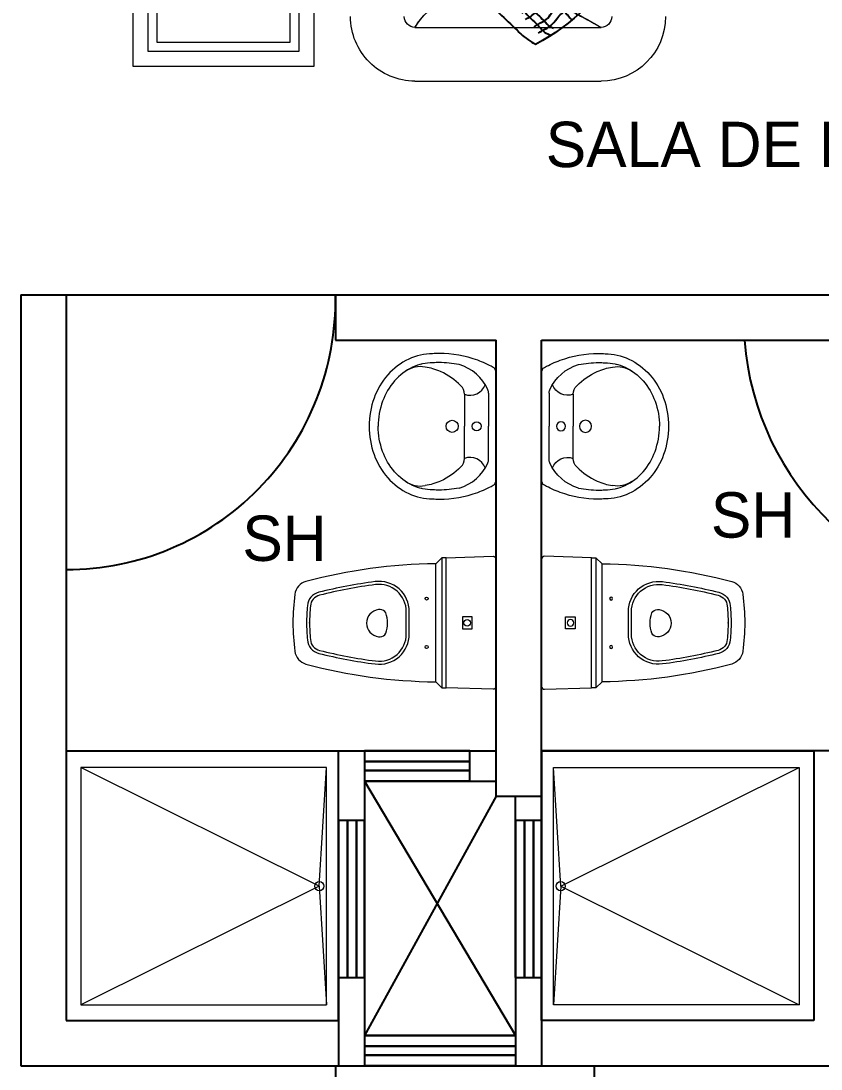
# Model space of a CAD drawing. Header units: metres. Extents: x -525 to 413, y -37 to 272.
# Drawn here: x 146.882 to 149.527, y 68.909 to 72.372 of the extents above; entities that cross this region are included whole.
import ezdxf

# ---------------------------------------------------------------- set-up
doc = ezdxf.new("R2010")
doc.units = ezdxf.units.M
doc.header["$MEASUREMENT"] = 0
doc.layers.get('0').update_dxf_attribs({"color": 254})
for name, color, linetype in [('mobi alcolchonado', 254, 'Continuous'), ('MOBILIARIO2', 254, 'Continuous'), ('PUERTAS', 254, 'Continuous')]:
    doc.layers.add(name, color=color, linetype=linetype)
doc.layers.add('muebles', color=254, linetype='Continuous', lineweight=5)
doc.layers.add('ventanas', color=254, linetype='Continuous', lineweight=30)
doc.styles.get("Standard").update_dxf_attribs({"font": 'HTOWERT.TTF', "height": 0.08})

# ---------------------------------------------------------------- blocks, each defined once
blk = doc.blocks.new('A$C77BB287D')
at = {"layer": 'MOBILIARIO2'}
for centre, start, end in [((0.6026, -0.1261), 117.7162, 152.2785), ((-0.1261, 0.6027), 297.7162, 332.2785)]:
    blk.add_arc(centre, 0.6808, start, end, dxfattribs=at)
for points, knots in [([(0.4766, 0.286), (0.4635, 0.3048), (0.442, 0.3359), (0.3975, 0.3832), (0.3616, 0.4145), (0.3252, 0.4527), (0.3031, 0.4661), (0.286, 0.4765)], [0, 0, 0, 0, 0.0684504, 0.1132877, 0.1942981, 0.2115305, 0.2711605, 0.2711605, 0.2711605, 0.2711605]), ([(0.0374, 0.2001), (0.0428, 0.2077), (0.0453, 0.2118), (0.0544, 0.2301), (0.0629, 0.2434), (0.0817, 0.2592), (0.0875, 0.2625), (0.0991, 0.2733), (0.1054, 0.2803), (0.121, 0.2948), (0.1279, 0.3002), (0.1403, 0.3117), (0.1458, 0.3177), (0.1641, 0.338), (0.1789, 0.3532), (0.1976, 0.3721), (0.203, 0.3778), (0.2131, 0.3907), (0.2176, 0.3981), (0.2308, 0.4155), (0.2399, 0.4245), (0.2584, 0.4379), (0.2674, 0.4428), (0.2757, 0.4475)], [0, 0, 0, 0, 0.0279165, 0.0279165, 0.0558331, 0.0558331, 0.0837496, 0.0837496, 0.1116661, 0.1116661, 0.1395827, 0.1395827, 0.1674992, 0.1674992, 0.2233322, 0.2233322, 0.2512488, 0.2512488, 0.2791653, 0.2791653, 0.3070818, 0.3070818, 0.3349984, 0.3349984, 0.3349984, 0.3349984]), ([(0.0579, 0.1858), (0.0612, 0.1904), (0.0701, 0.2032), (0.079, 0.2275), (0.1069, 0.2442), (0.1268, 0.2674), (0.1581, 0.2921), (0.1878, 0.3294), (0.2264, 0.3628), (0.2504, 0.4046), (0.2747, 0.4182), (0.2879, 0.4257)], [0, 0, 0, 0, 0.0170213, 0.0470063, 0.0743095, 0.1111398, 0.1383727, 0.19363, 0.2532688, 0.2904618, 0.3349984, 0.3349984, 0.3349984, 0.3349984]), ([(0.412, 0.232), (0.4031, 0.2451), (0.3967, 0.2543), (0.3821, 0.2648), (0.3749, 0.2689), (0.3597, 0.2798), (0.3521, 0.2869), (0.3337, 0.3067), (0.3238, 0.3192), (0.3043, 0.3479), (0.299, 0.3587), (0.2799, 0.3776), (0.2664, 0.3893), (0.2428, 0.4152), (0.2418, 0.4173), (0.2266, 0.4228)], [0, 0, 0, 0, 0.0473826, 0.0473826, 0.0710739, 0.0710739, 0.0947652, 0.0947652, 0.1421478, 0.1421478, 0.1895304, 0.1895304, 0.236913, 0.236913, 0.2842956, 0.2842956, 0.2842956, 0.2842956]), ([(0.4326, 0.2461), (0.4279, 0.253), (0.4199, 0.2647), (0.4028, 0.2825), (0.3778, 0.2952), (0.3538, 0.3218), (0.3326, 0.3492), (0.3167, 0.3776), (0.294, 0.3979), (0.274, 0.4172), (0.2568, 0.4384), (0.2424, 0.4437), (0.2352, 0.4463)], [0, 0, 0, 0, 0.0251558, 0.0423686, 0.0735031, 0.1079287, 0.1485001, 0.177757, 0.2045324, 0.2389579, 0.2619083, 0.2842956, 0.2842956, 0.2842956, 0.2842956]), ([(0.0823, 0.1572), (0.0867, 0.1656), (0.0938, 0.1781), (0.1112, 0.1951), (0.12, 0.2008), (0.1427, 0.2174), (0.1575, 0.2276), (0.1792, 0.2496), (0.1892, 0.2647), (0.2143, 0.2964), (0.2291, 0.3109), (0.2557, 0.3369), (0.269, 0.3497), (0.2925, 0.3759), (0.3037, 0.3903), (0.3153, 0.4051)], [0, 0, 0, 0, 0.0281332, 0.0281332, 0.0562664, 0.0562664, 0.1125327, 0.1125327, 0.1687991, 0.1687991, 0.2250654, 0.2250654, 0.2813318, 0.2813318, 0.3375981, 0.3375981, 0.3375981, 0.3375981]), ([(0.1044, 0.1455), (0.1081, 0.1525), (0.1153, 0.1663), (0.1374, 0.1827), (0.1601, 0.199), (0.1948, 0.2259), (0.222, 0.2706), (0.254, 0.3), (0.2759, 0.322), (0.3007, 0.3457), (0.3211, 0.3719), (0.335, 0.3897)], [0, 0, 0, 0, 0.0233914, 0.0462519, 0.0808435, 0.1081467, 0.1768845, 0.2347507, 0.2382573, 0.2698172, 0.3375981, 0.3375981, 0.3375981, 0.3375981]), ([(0.3895, 0.1728), (0.3816, 0.1803), (0.3623, 0.1985), (0.333, 0.241), (0.2807, 0.2666), (0.2436, 0.3129), (0.2098, 0.3473), (0.1833, 0.3754), (0.1706, 0.3909), (0.1665, 0.3958)], [0, 0, 0, 0, 0.0327415, 0.0793965, 0.1525082, 0.2007896, 0.25596, 0.2973537, 0.3163876, 0.3163876, 0.3163876, 0.3163876]), ([(0.1273, 0.1103), (0.1326, 0.1179), (0.1351, 0.1219), (0.1442, 0.1403), (0.1527, 0.1536), (0.1715, 0.1694), (0.1773, 0.1727), (0.1889, 0.1835), (0.1952, 0.1905), (0.2109, 0.2049), (0.2178, 0.2103), (0.2301, 0.2218), (0.2356, 0.2279), (0.2539, 0.2482), (0.2687, 0.2633), (0.2874, 0.2822), (0.2928, 0.288), (0.3029, 0.3009), (0.3074, 0.3083), (0.3206, 0.3257), (0.3298, 0.3347), (0.3483, 0.348), (0.3572, 0.353), (0.3655, 0.3576)], [0, 0, 0, 0, 0.0279165, 0.0279165, 0.0558331, 0.0558331, 0.0837496, 0.0837496, 0.1116661, 0.1116661, 0.1395827, 0.1395827, 0.1674992, 0.1674992, 0.2233322, 0.2233322, 0.2512488, 0.2512488, 0.2791653, 0.2791653, 0.3070818, 0.3070818, 0.3349984, 0.3349984, 0.3349984, 0.3349984]), ([(0.3724, 0.1547), (0.3596, 0.1667), (0.345, 0.1822), (0.3232, 0.2092), (0.3146, 0.2177), (0.2879, 0.2366), (0.2708, 0.2469), (0.2413, 0.2748), (0.2307, 0.2887), (0.2079, 0.3138), (0.1957, 0.3261), (0.171, 0.3521), (0.1584, 0.3664), (0.1472, 0.38)], [0, 0, 0, 0, 0.0527313, 0.0527313, 0.1054625, 0.1054625, 0.1581938, 0.1581938, 0.210925, 0.210925, 0.2636563, 0.2636563, 0.3163876, 0.3163876, 0.3163876, 0.3163876]), ([(0.3219, 0.1042), (0.3098, 0.117), (0.2943, 0.1315), (0.2674, 0.1534), (0.2588, 0.1619), (0.24, 0.1886), (0.2296, 0.2057), (0.2018, 0.2352), (0.1878, 0.2459), (0.1628, 0.2687), (0.1504, 0.2809), (0.1245, 0.3056), (0.1102, 0.3182), (0.0966, 0.3293)], [0, 0, 0, 0, 0.0527313, 0.0527313, 0.1054625, 0.1054625, 0.1581938, 0.1581938, 0.210925, 0.210925, 0.2636563, 0.2636563, 0.3163876, 0.3163876, 0.3163876, 0.3163876]), ([(0.1477, 0.096), (0.151, 0.1006), (0.16, 0.1134), (0.1688, 0.1377), (0.1967, 0.1544), (0.2166, 0.1775), (0.248, 0.2023), (0.2777, 0.2396), (0.3162, 0.2729), (0.3403, 0.3148), (0.3645, 0.3284), (0.3777, 0.3358)], [0, 0, 0, 0, 0.0170213, 0.0470063, 0.0743095, 0.1111398, 0.1383727, 0.19363, 0.2532688, 0.2904618, 0.3349984, 0.3349984, 0.3349984, 0.3349984]), ([(0.1721, 0.0673), (0.1765, 0.0757), (0.1837, 0.0883), (0.201, 0.1053), (0.2098, 0.111), (0.2326, 0.1276), (0.2474, 0.1377), (0.269, 0.1598), (0.2791, 0.1748), (0.3041, 0.2066), (0.319, 0.2211), (0.3455, 0.2471), (0.3589, 0.2599), (0.3823, 0.2861), (0.3935, 0.3004), (0.4051, 0.3153)], [0, 0, 0, 0, 0.0281332, 0.0281332, 0.0562664, 0.0562664, 0.1125327, 0.1125327, 0.1687991, 0.1687991, 0.2250654, 0.2250654, 0.2813318, 0.2813318, 0.3375981, 0.3375981, 0.3375981, 0.3375981]), ([(0.3037, 0.087), (0.2962, 0.095), (0.278, 0.1142), (0.2355, 0.1436), (0.21, 0.1959), (0.1636, 0.233), (0.1292, 0.2667), (0.1012, 0.2932), (0.0856, 0.306), (0.0807, 0.31)], [0, 0, 0, 0, 0.0327415, 0.0793965, 0.1525082, 0.2007896, 0.25596, 0.2973537, 0.3163876, 0.3163876, 0.3163876, 0.3163876]), ([(0.1942, 0.0557), (0.1979, 0.0627), (0.2052, 0.0765), (0.2272, 0.0929), (0.25, 0.1092), (0.2846, 0.1361), (0.3118, 0.1807), (0.3438, 0.2102), (0.3657, 0.2321), (0.3905, 0.2559), (0.4109, 0.282), (0.4248, 0.2999)], [0, 0, 0, 0, 0.0233914, 0.0462519, 0.0808435, 0.1081467, 0.1768845, 0.2347507, 0.2382573, 0.2698172, 0.3375981, 0.3375981, 0.3375981, 0.3375981]), ([(0.2445, 0.0646), (0.2315, 0.0735), (0.2222, 0.0799), (0.2117, 0.0944), (0.2076, 0.1016), (0.1968, 0.1168), (0.1896, 0.1245), (0.1698, 0.1428), (0.1573, 0.1527), (0.1286, 0.1723), (0.1178, 0.1776), (0.099, 0.1966), (0.0873, 0.2102), (0.0613, 0.2338), (0.0593, 0.2348), (0.0538, 0.2499)], [0, 0, 0, 0, 0.0473826, 0.0473826, 0.0710739, 0.0710739, 0.0947652, 0.0947652, 0.1421478, 0.1421478, 0.1895304, 0.1895304, 0.236913, 0.236913, 0.2842956, 0.2842956, 0.2842956, 0.2842956]), ([(0.2304, 0.0439), (0.2235, 0.0486), (0.2118, 0.0566), (0.1941, 0.0738), (0.1813, 0.0988), (0.1547, 0.1227), (0.1273, 0.144), (0.0989, 0.1598), (0.0787, 0.1826), (0.0594, 0.2026), (0.0382, 0.2197), (0.0329, 0.2342), (0.0303, 0.2414)], [0, 0, 0, 0, 0.0251558, 0.0423686, 0.0735031, 0.1079287, 0.1485001, 0.177757, 0.2045324, 0.2389579, 0.2619083, 0.2842956, 0.2842956, 0.2842956, 0.2842956]), ([(0.1905, 0), (0.1718, 0.013), (0.1407, 0.0346), (0.0934, 0.079), (0.062, 0.115), (0.0238, 0.1513), (0.0104, 0.1734), (0, 0.1906)], [0, 0, 0, 0, 0.0684504, 0.1132877, 0.1942981, 0.2115305, 0.2711605, 0.2711605, 0.2711605, 0.2711605])]:
    blk.add_open_spline(points, degree=3, knots=knots, dxfattribs=at)
blk = doc.blocks.new('A$C7392403F')
at = {"layer": 'muebles'}
for p, q in [((3.4855, 0.1775), (2.8702, 0.1775)), ((3.4855, 0.0001), (2.8703, 0))]:
    blk.add_line(p, q, dxfattribs=at)
for points in [[(4.4185, 0.6488), (4.4185, 0.0488), (3.8185, 0.0488), (3.8185, 0.6488)], [(4.3685, 0.5988), (4.3685, 0.0988), (3.8685, 0.0988), (3.8685, 0.5988)], [(4.3385, 0.5688), (4.3385, 0.1288), (3.8985, 0.1288), (3.8985, 0.5688)]]:
    blk.add_lwpolyline(points, close=True, dxfattribs=at)
for centre, radius, start, end in [((3.2903, 0.0604), 0.2276, 30.9717, 64.8858), ((3.3138, 0.0803), 0.1972, 29.5232, 66.0608), ((2.8702, 0.213), 0.213, 180.006, 270.006), ((2.8702, 0.213), 0.0355, 180.006, 270.006), ((4.6883, -3.0333), 3.6898, 117.9186, 119.5202), ((3.4244, -0.7266), 1.0604, 115.932, 121.5068), ((3.4855, 0.213), 0.213, 270.006, 0.006), ((3.4855, 0.213), 0.0355, 270.006, 0.006)]:
    blk.add_arc(centre, radius, start, end, dxfattribs=at)
at = {"layer": 'muebles', "rotation": 90}
blk.add_blockref('A$C77BB287D', (3.2774, 0.1213), dxfattribs=at)
blk = doc.blocks.new('SAPLS510')
for p, q in [((-0.1098, -0.025), (0, -0.025)), ((0.1098, -0.025), (0, -0.025)), ((-0.1061, -0.105), (0, -0.105)), ((0.1061, -0.105), (0, -0.105))]:
    blk.add_line(p, q)
blk.add_lwpolyline([(0.1775, 0), (-0.1775, 0, 0.27095), (-0.1949, -0.0102, 0.041198), (-0.2183, -0.0611, 0.087147), (-0.2406, -0.1885, 0.014423), (-0.24, -0.21, 0.110985), (-0.2223, -0.2889, 0.102819), (-0.1697, -0.3585, 0.093047), (-0.0933, -0.4036, 0.087147), (0, -0.42, 0.087147), (0.0933, -0.4036, 0.093047), (0.1697, -0.3585, 0.102819), (0.2223, -0.2889, 0.110985), (0.24, -0.21, -0.014423), (0.2406, -0.1885, 0.087147), (0.2183, -0.0611, 0.041198), (0.1949, -0.0102, 0.27095), (0.1775, 0)], format="xyb", close=True)
for points in [[(-0.2043, -0.1227, 0.048163), (-0.2106, -0.1885, 0.015067), (-0.21, -0.2092, 0.042482)], [(-0.1343, -0.1166, 0.092164), (-0.1808, -0.1839, 0.064814), (-0.196, -0.2348, 0.10564)], [(0.1343, -0.1166, -0.092164), (0.1808, -0.1839, -0.064814), (0.196, -0.2348, -0.10564)], [(0.2043, -0.1227, -0.048163), (0.2106, -0.1885, -0.015067), (0.21, -0.2092, -0.042482)], [(-0.21, -0.2092, 0.11237), (-0.1951, -0.2761, 0.102819), (-0.15, -0.3359, 0.093047), (-0.083, -0.3754, 0.087147), (0, -0.39, 0.087147)], [(0.21, -0.2092, -0.11237), (0.1951, -0.2761, -0.102819), (0.15, -0.3359, -0.093047), (0.083, -0.3754, -0.087147), (0, -0.39, -0.087147)], [(-0.2058, -0.2457, 0.000644), (-0.2057, -0.2465, 0.042482)], [(0.2058, -0.2457, -0.000644), (0.2057, -0.2465, -0.042482)]]:
    blk.add_lwpolyline(points, format="xyb")
for centre, radius in [((0, -0.0642), 0.015), ((0, -0.1453), 0.02)]:
    blk.add_circle(centre, radius)
for centre, radius, start, end in [((-0.0597, -0.1651), 0.1507, 113.6597, 163.6496), ((-0.1101, -0.05), 0.025, 89.7116, 113.6597), ((-0.1098, -0.115), 0.09, 90, 90.4907), ((0.1098, -0.115), 0.09, 89.5093, 90), ((0.1101, -0.05), 0.025, 66.3403, 90.2884), ((0.0597, -0.1651), 0.1507, 16.3504, 66.3403), ((-0.1571, -0.0866), 0.0542, 340.1112, 68.7227), ((0.1571, -0.0866), 0.0542, 111.2773, 199.8888), ((-0.1061, -0.145), 0.04, 90, 134.8157), ((0.1061, -0.145), 0.04, 45.1843, 90), ((-0.1072, -0.2493), 0.09, 170.7122, 213.5016), ((0.1072, -0.2493), 0.09, 326.4984, 9.2878)]:
    blk.add_arc(centre, radius, start, end)
blk = doc.blocks.new('ISS-I-19')
for points in [[(-0.2097, 0), (0.2097, 0, -0.423114), (0.2197, -0.0103), (0.215, -0.165), (-0.215, -0.165), (-0.2197, -0.0103, -0.423114)], [(-0.195, -0.2, 0.063391), (-0.1364, -0.6288, 0.305778), (-0.0942, -0.6655, 0.026376), (0, -0.672, 0.026376), (0.0942, -0.6655, 0.305778), (0.1364, -0.6288, 0.063391), (0.195, -0.2)], [(0.0348, -0.3652, 0.191623), (-0.0325, -0.3652, 0.289538), (-0.0439, -0.3833), (-0.0439, -0.3888, 0.888012), (0.0462, -0.3888), (0.0462, -0.3833, 0.289538)]]:
    blk.add_lwpolyline(points, format="xyb", close=True)
blk.add_lwpolyline([(0.0198, -0.1114), (0.0198, -0.0795), (-0.0198, -0.0795), (-0.0198, -0.1114)], close=True)
for points in [[(-0.215, -0.165), (-0.215, -0.18), (0.215, -0.18), (0.215, -0.165)], [(-0.215, -0.18), (-0.195, -0.2)], [(0.215, -0.18), (0.195, -0.2)]]:
    blk.add_lwpolyline(points)
for points in [[(-0.0007, -0.627, 0.016864), (0.0566, -0.6241, 0.321456), (0.1009, -0.5863, 0.028421), (0.1361, -0.4001, 0.452707), (0.0369, -0.2871), (-0.0369, -0.2871, 0.452707), (-0.1361, -0.4001, 0.028421), (-0.1009, -0.5863, 0.321456), (-0.0566, -0.6241, 0.016864), (0.0007, -0.627)], [(-0.0009, -0.617, 0.016864), (0.0557, -0.6142, 0.321456), (0.0912, -0.5839, 0.028421), (0.1262, -0.3988, 0.452707), (0.0369, -0.2971), (-0.0369, -0.2971, 0.452707), (-0.1262, -0.3988, 0.028421), (-0.0912, -0.5839, 0.321456), (-0.0557, -0.6142, 0.016864), (0.0009, -0.617, -0.000262), (0, -0.617, -0.000262), (-0.0009, -0.617, 0.000262), (0, -0.617, 0.000262), (0.0009, -0.617, -0.000262), (0, -0.617, -0.000262), (-0.0009, -0.617, 0.000262), (0, -0.617, 0.000262), (0.0009, -0.617)]]:
    blk.add_lwpolyline(points, format="xyb")
for centre, radius in [((0, -0.0955), 0.0109), ((-0.08, -0.23), 0.005), ((0.08, -0.23), 0.005)]:
    blk.add_circle(centre, radius)

msp = doc.modelspace()

# ---------------------------------------------------------------- linework, layer by layer
at = {"ltscale": 0.02}
for p, q in [((146.8815, 71.4669), (152.4598, 71.4669)), ((146.8815, 71.4669), (146.8815, 68.9192)), ((147.0315, 71.4669), (147.0315, 69.0692)), ((147.9212, 71.4669), (147.9212, 71.3169)), ((147.9212, 71.3169), (148.4527, 71.3169)), ((148.4527, 69.9603), (148.4527, 71.3169)), ((148.6027, 71.3169), (152.4598, 71.3169)), ((148.6027, 69.0692), (148.6027, 71.3169)), ((147.0315, 69.9603), (148.4527, 69.9603)), ((147.9315, 69.0692), (147.9315, 69.9603)), ((148.0173, 69.9603), (148.0173, 68.9192)), ((148.3656, 69.8603), (148.3656, 69.9603)), ((148.4527, 69.8103), (148.4527, 69.9603)), ((150.0238, 69.9603), (148.6027, 69.9603)), ((148.6027, 69.9603), (149.5027, 69.9603)), ((148.6027, 69.9603), (148.6027, 69.0692)), ((149.5027, 69.9603), (149.5027, 69.0692)), ((148.0173, 69.8603), (148.5169, 69.0192)), ((148.3656, 69.8603), (148.4527, 69.8603)), ((148.4527, 69.8103), (148.0173, 69.0192)), ((148.4527, 69.8103), (148.6027, 69.8103)), ((148.5169, 69.7311), (148.5169, 69.8103)), ((147.9315, 69.7311), (147.9315, 69.0692)), ((147.9315, 69.7311), (148.0173, 69.7311)), ((148.5169, 69.7311), (148.6027, 69.7311)), ((147.9315, 69.2118), (148.0173, 69.2118)), ((148.5169, 69.2118), (148.6027, 69.2118)), ((148.5169, 69.2118), (148.5169, 68.9192)), ((147.0315, 69.0692), (147.9315, 69.0692)), ((147.0315, 69.0692), (147.9315, 69.0692)), ((147.9315, 69.0692), (147.9315, 68.9192)), ((149.5027, 69.0692), (148.6027, 69.0692)), ((148.6027, 69.0692), (148.6027, 68.9192)), ((146.8815, 68.9192), (149.6529, 68.9192)), ((147.9212, 68.9192), (147.9212, 67.0117))]:
    msp.add_line(p, q, dxfattribs=at)
at = {"layer": 'muebles', "ltscale": 0.02}
for p, q in [((147.868, 69.5131), (147.0793, 69.9055)), ((147.868, 69.5131), (147.8916, 69.9055)), ((148.6662, 69.5131), (148.6426, 69.9055)), ((148.6662, 69.5131), (149.4549, 69.9055)), ((147.868, 69.5131), (147.0793, 69.1207)), ((147.868, 69.5131), (147.8916, 69.1207)), ((148.6662, 69.5131), (148.6426, 69.1207)), ((148.6662, 69.5131), (149.4549, 69.1207))]:
    msp.add_line(p, q, dxfattribs=at)
for points in [[(147.8916, 69.9055), (147.0793, 69.9055), (147.0793, 69.1207), (147.8916, 69.1207)], [(148.6426, 69.9055), (149.4549, 69.9055), (149.4549, 69.1207), (148.6426, 69.1207)]]:
    msp.add_lwpolyline(points, close=True, dxfattribs=at)
for centre in [(147.868, 69.5131), (148.6662, 69.5131)]:
    msp.add_circle(centre, 0.015, dxfattribs=at)
at = {"layer": 'PUERTAS'}
for centre, radius, start, end in [((147.0314, 71.449), 0.89, 270.0081, 1.1485), ((150.2008, 71.3862), 0.9296, 184.2798, 268.3354), ((147.9315, 68.884), 0.8466, 269.3039, 2.3879)]:
    msp.add_arc(centre, radius, start, end, dxfattribs=at)
at = {"layer": 'ventanas'}
for p, q in [((148.3656, 69.9603), (148.0173, 69.9603)), ((148.3656, 69.9253), (148.0173, 69.9253)), ((148.3656, 69.8953), (148.0173, 69.8953)), ((148.3656, 69.8603), (148.0173, 69.8603)), ((147.9315, 69.2118), (147.9315, 69.7311)), ((147.9608, 69.2118), (147.9608, 69.7311)), ((147.9908, 69.2118), (147.9908, 69.7311)), ((148.0173, 69.2118), (148.0173, 69.7311)), ((148.5169, 69.2118), (148.5169, 69.7311)), ((148.5462, 69.2118), (148.5462, 69.7311)), ((148.5762, 69.2118), (148.5762, 69.7311)), ((148.6027, 69.2118), (148.6027, 69.7311)), ((148.5169, 69.0192), (148.0173, 69.0192)), ((148.5169, 68.9843), (148.0173, 68.9843)), ((148.5169, 68.9543), (148.0173, 68.9543)), ((148.5169, 68.9192), (148.0173, 68.9192))]:
    msp.add_line(p, q, dxfattribs=at)

# ---------------------------------------------------------------- block references
at = {"layer": 'mobi alcolchonado', "xscale": -1}
msp.add_blockref('A$C7392403F', (151.6698, 72.1734), dxfattribs=at)
at = {"layer": 'muebles', "rotation": 270}
for name, p in [('SAPLS510', (148.4527, 71.0326)), ('ISS-I-19', (148.4527, 70.3834))]:
    msp.add_blockref(name, p, dxfattribs=at)
at = {"layer": 'muebles', "xscale": -1, "rotation": 90}
for name, p in [('SAPLS510', (148.6027, 71.0326)), ('ISS-I-19', (148.6027, 70.3834))]:
    msp.add_blockref(name, p, dxfattribs=at)

# ---------------------------------------------------------------- texts
at = {"linetype": 'Continuous', "char_height": 0.15, "attachment_point": 1}
for s, insert in [('SALA DE ESTAR', (148.6166, 72.0391)), ('SH', (149.1626, 70.8148)), ('SH', (147.6134, 70.7379))]:
    msp.add_mtext_dynamic_manual_height_columns(s, width=4.532036, gutter_width=12.5, heights=[0], dxfattribs=dict(at, insert=insert))

doc.saveas('drawing.dxf')
